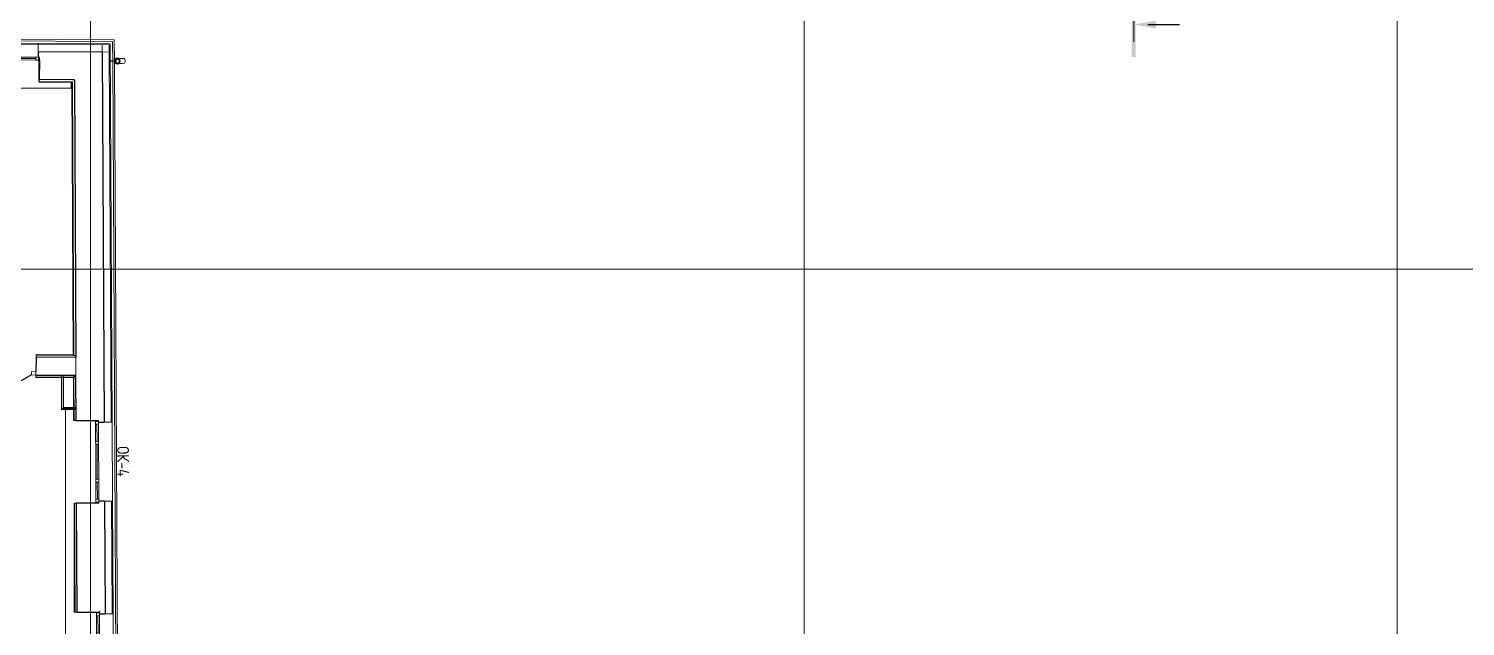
# Model space of a CAD drawing. Header units: millimetres. Extents: x -10178924 to 11692288, y -947381 to 58396.
# Drawn here: x 1695 to 31989, y -341793 to -329199 of the extents above; entities that cross this region are included whole.
import ezdxf

# ---------------------------------------------------------------- set-up
doc = ezdxf.new("R2010")
doc.units = ezdxf.units.MM
doc.linetypes.add('ADSK_Линия сетки', pattern=[25, 20, -2.5, 0, -2.5])
for name, color, linetype, lineweight in [('_ Окна', 7, 'Continuous', 9), ('Двери', 7, 'Continuous', 9), ('Марки окон', 7, 'Continuous', 20), ('Обобщенные модели', 7, 'Continuous', 18), ('Окна', 7, 'Continuous', 9), ('Оси', 253, 'Continuous', 9), ('Перекрытие', 7, 'Continuous', 18), ('Разрезы', 7, 'Continuous', 9), ('Стены внутренние', 7, 'Continuous', 18), ('Стены наружные', 7, 'Continuous', 18), ('Стены несущие', 7, 'Continuous', 30), ('Стены отделка', 7, 'Continuous', 30), ('Стены штриховка', 7, 'Continuous', 9), ('ШТРИХОВКА', 252, 'Continuous', 15)]:
    doc.layers.add(name, color=color, linetype=linetype, lineweight=lineweight)
doc.styles.add('GOST Common_2', font='GOST_Common.ttf', dxfattribs={"width": 0.9, "height": 250})

# ---------------------------------------------------------------- blocks, each defined once
blk = doc.blocks.new('Дверь-Alumark_двупольная с глухим окном_S70 - 1400х2200 алюм ост Д30п-6129806-План 4-го этажа')
at = {"layer": 'Двери', "lineweight": 30}
for p, q in [((-480, 190), (312, 647)), ((730, 190), (475, 337))]:
    blk.add_line(p, q, dxfattribs=at)
at = {"layer": 'Двери'}
for p, q in [((-575, 190), (-575, 120)), ((-480, 190), (-575, 190)), ((-575, 120), (-480, 120)), ((-480, 120), (-480, 190)), ((730, 190), (730, 120)), ((825, 190), (730, 190)), ((730, 120), (825, 120)), ((825, 120), (825, 190))]:
    blk.add_line(p, q, dxfattribs=at)
blk = doc.blocks.new('Водосток - Тип 1 _карниз больше 490мм_-5145492-План 4-го этажа')
at = {"layer": 'Обобщенные модели', "lineweight": 9}
h = blk.add_hatch(dxfattribs=at)
h.set_pattern_fill('FP_11', color=256, style=0, pattern_type=2)
h.set_pattern_definition([(134.709, (43192.47, -3623.99), (-106.60335, -105.52595), [])])
h.paths.add_polyline_path([(174, 149), (174, 171), (164, 191), (144, 206), (125, 210), (102, 204), (86, 191), (76, 171), (76, 149), (86, 129), (103, 115), (126, 110), (147, 115), (164, 129), (169, 139)])
at = {"layer": 'Обобщенные модели'}
for p, q in [((75, 306), (75, 264)), ((175, 264), (175, 306)), ((120, 109), (120, 11)), ((130, 11), (130, 109))]:
    blk.add_line(p, q, dxfattribs=at)
at = {"layer": 'Обобщенные модели', "flags": 128}
for points in [[(75, 173), (75, 174), (75, 177), (75, 180), (75, 183), (75, 186), (75, 190), (75, 193), (75, 197), (75, 201), (75, 205), (75, 210), (75, 214), (75, 219), (75, 224), (75, 229), (75, 234), (75, 239), (75, 245), (75, 250), (75, 256), (75, 261), (75, 264)], [(175, 264), (175, 258), (175, 252), (175, 247), (175, 242), (175, 236), (175, 231), (175, 226), (175, 221), (175, 216), (175, 212), (175, 207), (175, 203), (175, 199), (175, 195), (175, 191), (175, 188), (175, 184), (175, 181), (175, 178), (175, 175), (175, 173)]]:
    blk.add_lwpolyline(points, dxfattribs=at)
at = {"layer": 'Обобщенные модели'}
for start, end in [(90, 270), (270, 90)]:
    blk.add_arc((125, 160), 52, start, end, dxfattribs=at)
at = {"layer": 'Обобщенные модели', "lineweight": 40}
for start, end in [(90, 270), (270, 90)]:
    blk.add_arc((125, 160), 50, start, end, dxfattribs=at)
at = {"layer": 'Обобщенные модели'}
for start_param, end_param in [(4.712389, 6.283185), (3.141593, 4.712389)]:
    blk.add_ellipse((125, 306), major_axis=(-50, 0), ratio=0.309017, start_param=start_param, end_param=end_param, dxfattribs=at)
blk = doc.blocks.new('окно трехпол с фрамугой - 1700-2320_h_ _нов_-4648261-План 4-го этажа')
at = {"layer": '_ Окна', "lineweight": 18}
for p, q in [((-870, 115), (-870, 175)), ((-870, 175), (-790, 175)), ((-790, 115), (-870, 115)), ((-790, 175), (-790, 115)), ((-430, 115), (-430, 175)), ((-430, 175), (-370, 175)), ((-370, 115), (-430, 115)), ((-370, 175), (-370, 115)), ((370, 115), (370, 175)), ((370, 175), (430, 175)), ((430, 115), (370, 115)), ((430, 175), (430, 115)), ((790, 175), (790, 115)), ((870, 175), (790, 175)), ((790, 115), (870, 115)), ((870, 115), (870, 175))]:
    blk.add_line(p, q, dxfattribs=at)
at = {"layer": '_ Окна'}
for p, q in [((-850, 115), (-850, 175)), ((-790, 145), (-430, 145)), ((-370, 145), (370, 145)), ((430, 145), (790, 145)), ((850, 115), (850, 175))]:
    blk.add_line(p, q, dxfattribs=at)
at = {"layer": 'Окна'}
for p, q in [((-870, 175), (-870, 115)), ((-790, 175), (-870, 175)), ((-870, 115), (-790, 115)), ((-790, 175), (-430, 175)), ((-430, 115), (-790, 115)), ((-370, 175), (-430, 175)), ((-430, 115), (-370, 115)), ((-370, 175), (370, 175)), ((370, 115), (-370, 115)), ((430, 175), (370, 175)), ((370, 115), (430, 115)), ((430, 175), (790, 175)), ((790, 115), (430, 115)), ((870, 175), (790, 175)), ((790, 115), (870, 115)), ((870, 115), (870, 175))]:
    blk.add_line(p, q, dxfattribs=at)
blk = doc.blocks.new('окно трехпол с фрамугой - 1700-2320_h_ _нов_-4648254-План 4-го этажа')
at = {"layer": '_ Окна', "lineweight": 18}
for p, q in [((-870, 115), (-870, 175)), ((-870, 175), (-790, 175)), ((-790, 115), (-870, 115)), ((-790, 175), (-790, 115)), ((-430, 115), (-430, 175)), ((-430, 175), (-370, 175)), ((-370, 115), (-430, 115)), ((-370, 175), (-370, 115)), ((370, 115), (370, 175)), ((370, 175), (430, 175)), ((430, 115), (370, 115)), ((430, 175), (430, 115)), ((790, 175), (790, 115)), ((870, 175), (790, 175)), ((790, 115), (870, 115)), ((870, 115), (870, 175))]:
    blk.add_line(p, q, dxfattribs=at)
at = {"layer": '_ Окна'}
for p, q in [((-850, 115), (-850, 175)), ((-790, 145), (-430, 145)), ((-370, 145), (370, 145)), ((430, 145), (790, 145)), ((850, 115), (850, 175))]:
    blk.add_line(p, q, dxfattribs=at)
at = {"layer": 'Окна'}
for p, q in [((-870, 175), (-870, 115)), ((-790, 175), (-870, 175)), ((-870, 115), (-790, 115)), ((-790, 175), (-430, 175)), ((-430, 115), (-790, 115)), ((-370, 175), (-430, 175)), ((-430, 115), (-370, 115)), ((-370, 175), (370, 175)), ((370, 115), (-370, 115)), ((430, 175), (370, 175)), ((370, 115), (430, 115)), ((430, 175), (790, 175)), ((790, 115), (430, 115)), ((870, 175), (790, 175)), ((790, 115), (870, 115)), ((870, 115), (870, 175))]:
    blk.add_line(p, q, dxfattribs=at)
blk = doc.blocks.new('окна_rehau_двупольное_2_фрамуги - 1460х2440 _нов_ ок-35-2923875-План 4-го этажа')
at = {"layer": '_ Окна', "lineweight": 18}
for p, q in [((-750, 115), (-750, 175)), ((-750, 175), (-674, 175)), ((-674, 115), (-750, 115)), ((-674, 175), (-674, 115)), ((-38, 115), (-38, 175)), ((-38, 175), (38, 175)), ((38, 115), (-38, 115)), ((38, 175), (38, 115)), ((674, 175), (674, 115)), ((750, 175), (674, 175)), ((674, 115), (750, 115)), ((750, 115), (750, 175))]:
    blk.add_line(p, q, dxfattribs=at)
at = {"layer": '_ Окна'}
for p, q in [((-730, 115), (-730, 175)), ((-674, 145), (-38, 145)), ((38, 145), (674, 145)), ((730, 115), (730, 175))]:
    blk.add_line(p, q, dxfattribs=at)
at = {"layer": 'Окна'}
for p, q in [((-750, 175), (-750, 115)), ((-674, 175), (-750, 175)), ((-750, 115), (-674, 115)), ((-674, 175), (-38, 175)), ((-38, 115), (-674, 115)), ((38, 175), (-38, 175)), ((-38, 115), (38, 115)), ((38, 175), (674, 175)), ((674, 115), (38, 115)), ((750, 175), (674, 175)), ((674, 115), (750, 115)), ((750, 115), (750, 175))]:
    blk.add_line(p, q, dxfattribs=at)
blk = doc.blocks.new('Разрез - Номер вида сзади_3_5 мм-16063-План 4-го этажа')
at = {"layer": 'Разрезы'}
for points in [[(9.8, 0.4), (9.8, -0.39), (-0.33, -0.39), (-0.33, 0.4)], [(2.18, -4.67), (3, 0), (3.82, -4.67)]]:
    blk.add_hatch(color=256, dxfattribs=at).paths.add_polyline_path(points)
at = {"layer": 'Разрезы', "lineweight": 30}
blk.add_line((3, -3), (3, -9.66), dxfattribs=at)
blk = doc.blocks.new('оси')
at = {"layer": 'Оси', "linetype": 'ADSK_Линия сетки'}
for p, q in [((9500, -2196), (9500, 46378)), ((24550, -2196), (24550, 46378)), ((37050, -2196), (37050, 46378)), ((-3614, 38700), (62615, 38700))]:
    blk.add_line(p, q, dxfattribs=at)
blk = doc.blocks.new('4 этаж')
at = {"layer": 'Стены внутренние'}
for points in [[(2388, -212490), (2428, -212490), (2428, -211849), (2388, -211849), (2388, -212420)], [(2514, -212530), (2652, -212530), (2652, -212490), (2388, -212490), (2388, -212530), (2502, -212530)]]:
    blk.add_hatch(color=256, dxfattribs=at).paths.add_polyline_path(points)
at = {"layer": 'Перекрытие'}
for p, q in [((1910, -205620), (1910, -205166)), ((1918, -205620), (1910, -205620)), ((2590, -205760), (2590, -205632)), ((-6386, -205748), (2590, -205760)), ((2473, -212530), (2473, -227741)), ((3104, -212764), (2744, -212764)), ((2653, -216801), (2653, -214970)), ((2662, -216801), (2653, -216801)), ((3124, -216801), (3104, -216801))]:
    blk.add_line(p, q, dxfattribs=at)
at = {"layer": 'Разрезы', "lineweight": 20}
blk.add_line((24997, -204118), (24997, -204782), dxfattribs=at)
at = {"layer": 'Стены внутренние'}
for p, q in [((2590, -205726), (2605, -205726)), ((2605, -205738), (2590, -205738)), ((2605, -205726), (2605, -205738))]:
    blk.add_line(p, q, dxfattribs=at)
at = {"layer": 'Стены наружные'}
for p, q in [((-7183, -204670), (3498, -204741)), ((-7148, -204705), (3464, -204776)), ((3464, -204776), (-7148, -204705)), ((3464, -204776), (3463, -204826)), ((3466, -205181), (3464, -204776)), ((3498, -204741), (3501, -205181)), ((1893, -204816), (463, -204806)), ((1893, -204836), (463, -204826)), ((3463, -204826), (3465, -205181)), ((3465, -205190), (3540, -219935)), ((3540, -219935), (3466, -205190)), ((3501, -205190), (3575, -219935)), ((3462, -214461), (3454, -212796)), ((3483, -218499), (3474, -216839))]:
    blk.add_line(p, q, dxfattribs=at)
at = {"layer": 'Стены несущие'}
for p, q in [((1892, -204986), (1891, -205106)), ((1892, -204986), (3244, -204995)), ((3244, -204995), (3284, -212796)), ((1921, -205166), (1918, -205576)), ((2657, -205581), (1918, -205576)), ((2657, -205581), (2687, -211431)), ((1849, -211424), (1846, -211734)), ((1849, -211424), (2687, -211431)), ((1845, -211804), (2689, -211811)), ((2679, -211811), (1854, -211804)), ((2694, -212764), (2689, -211811)), ((2694, -212764), (3104, -212762)), ((3164, -212797), (3284, -212796)), ((3292, -214461), (3172, -214462)), ((3292, -214461), (3304, -216840)), ((3112, -214502), (2702, -214504)), ((2714, -216803), (2702, -214504)), ((2714, -216803), (3124, -216801)), ((3184, -216780), (3184, -216800)), ((3184, -216840), (3304, -216840))]:
    blk.add_line(p, q, dxfattribs=at)
at = {"layer": 'Стены отделка', "lineweight": 9}
for p, q in [((1893, -204836), (1892, -204986)), ((3413, -204826), (1893, -204816)), ((1893, -204816), (1893, -204836)), ((1893, -204836), (3393, -204846)), ((3243, -204845), (3244, -204995)), ((3394, -204996), (3244, -204995)), ((3393, -204846), (3394, -204996)), ((3454, -212796), (3413, -204826)), ((1918, -205576), (1918, -205616)), ((1918, -205616), (1918, -205628)), ((1918, -205628), (2605, -205632)), ((2605, -205632), (2635, -211379)), ((2657, -205581), (2617, -205581)), ((2617, -205581), (2617, -205581)), ((2647, -211392), (2617, -205621)), ((2687, -211392), (2657, -205581)), ((1849, -211372), (1849, -211424)), ((2635, -211379), (1849, -211372)), ((1849, -211384), (1858, -211384)), ((1849, -211424), (1849, -211424)), ((1858, -211384), (1858, -211384)), ((2688, -211391), (2647, -211391)), ((2647, -211392), (2687, -211392)), ((2687, -211431), (2688, -211391)), ((2687, -211431), (2687, -211431)), ((1854, -211804), (1845, -211804)), ((1845, -211804), (1845, -211844)), ((1854, -211844), (1845, -211844)), ((1845, -211844), (1845, -211856)), ((1845, -211856), (2637, -211863)), ((2388, -211809), (2388, -212530)), ((2428, -212490), (2428, -211809)), ((2637, -211863), (2642, -212765)), ((2689, -211831), (2649, -211831)), ((2649, -211831), (2649, -211861)), ((2649, -211851), (2679, -211851)), ((2679, -211851), (2679, -211811)), ((2388, -212530), (2672, -212530)), ((2672, -212490), (2428, -212490)), ((2672, -212530), (2672, -212490)), ((2642, -212765), (2694, -212764)), ((3284, -212796), (3454, -212796)), ((3462, -214461), (3292, -214461)), ((3474, -216839), (3462, -214461)), ((2702, -214504), (2650, -214505)), ((2650, -214505), (2662, -216803)), ((2662, -216803), (2714, -216803)), ((2674, -216783), (2674, -216803)), ((2714, -216803), (2714, -216803)), ((3304, -216840), (3474, -216839)), ((3454, -216839), (3454, -216819))]:
    blk.add_line(p, q, dxfattribs=at)
at = {"layer": 'Стены штриховка'}
for p, q in [((3394, -204996), (3434, -212796)), ((2617, -205621), (1918, -205616)), ((1918, -205626), (2607, -205630)), ((2607, -205630), (2637, -211381)), ((2637, -211381), (1849, -211374)), ((2647, -211391), (1858, -211384)), ((2689, -211811), (2687, -211431)), ((1845, -211854), (2639, -211861)), ((1854, -211844), (2649, -211851)), ((2639, -211861), (2644, -212765)), ((2654, -212765), (2649, -211861)), ((3454, -216819), (3442, -214461)), ((2652, -214505), (2664, -216803)), ((2662, -214505), (2674, -216783))]:
    blk.add_line(p, q, dxfattribs=at)
at = {"color": 253}
blk.add_blockref('оси', (-6500, -248276), dxfattribs=at)
at = {"layer": 'Двери', "rotation": 179.4969398857158}
blk.add_blockref('Дверь-Alumark_двупольная с глухим окном_S70 - 1400х2200 алюм ост Д30п-6129806-План 4-го этажа', (1272, -211609), dxfattribs=at)
at = {"layer": 'Обобщенные модели', "rotation": 270.2912255442424}
blk.add_blockref('Водосток - Тип 1 _карниз больше 490мм_-5145492-План 4-го этажа', (3404, -205061), dxfattribs=at)
at = {"layer": 'Окна'}
for name, p, rotation in [('окна_rehau_двупольное_2_фрамуги - 1460х2440 _нов_ ок-35-2923875-План 4-го этажа', (1170, -205276), 359.6152078770644), ('окно трехпол с фрамугой - 1700-2320_h_ _нов_-4648254-План 4-го этажа', (2993, -213633), 270.2912255442423), ('окно трехпол с фрамугой - 1700-2320_h_ _нов_-4648261-План 4-го этажа', (3013, -217671), 270.2912255442423)]:
    blk.add_blockref(name, p, dxfattribs=dict(at, rotation=rotation))
at = {"layer": 'Разрезы', "lineweight": 50, "extrusion": (0, 0, -1), "xscale": 99.99999999999993, "yscale": 99.99999999999993, "zscale": 99.99999999999993, "rotation": 270}
blk.add_blockref('Разрез - Номер вида сзади_3_5 мм-16063-План 4-го этажа', (-24997, -204118), dxfattribs=at)
at = {"layer": 'Марки окон', "lineweight": 9, "insert": (3685, -213626), "char_height": 250, "width": 702.9, "attachment_point": 5, "rotation": 270.2912, "line_spacing_factor": 1.022766, "style": 'GOST Common_2'}
blk.add_mtext('\\pxqc,t1.8,3.6,5.4,7.2,9,10.8,12.6,14.4,16.2,18,19.8,21.6,23.4,25.2,27,28.8,30.6,32.4,34.2,36,37.8,39.6,41.4,43.2,45,46.8,48.6,50.4,52.2,54,55.8,57.6;{ОК-4}', dxfattribs=at)

msp = doc.modelspace()

# ---------------------------------------------------------------- block references
at = {"layer": 'ШТРИХОВКА'}
msp.add_blockref('4 этаж', (0, -124693.3), dxfattribs=at)

doc.saveas('drawing.dxf')
